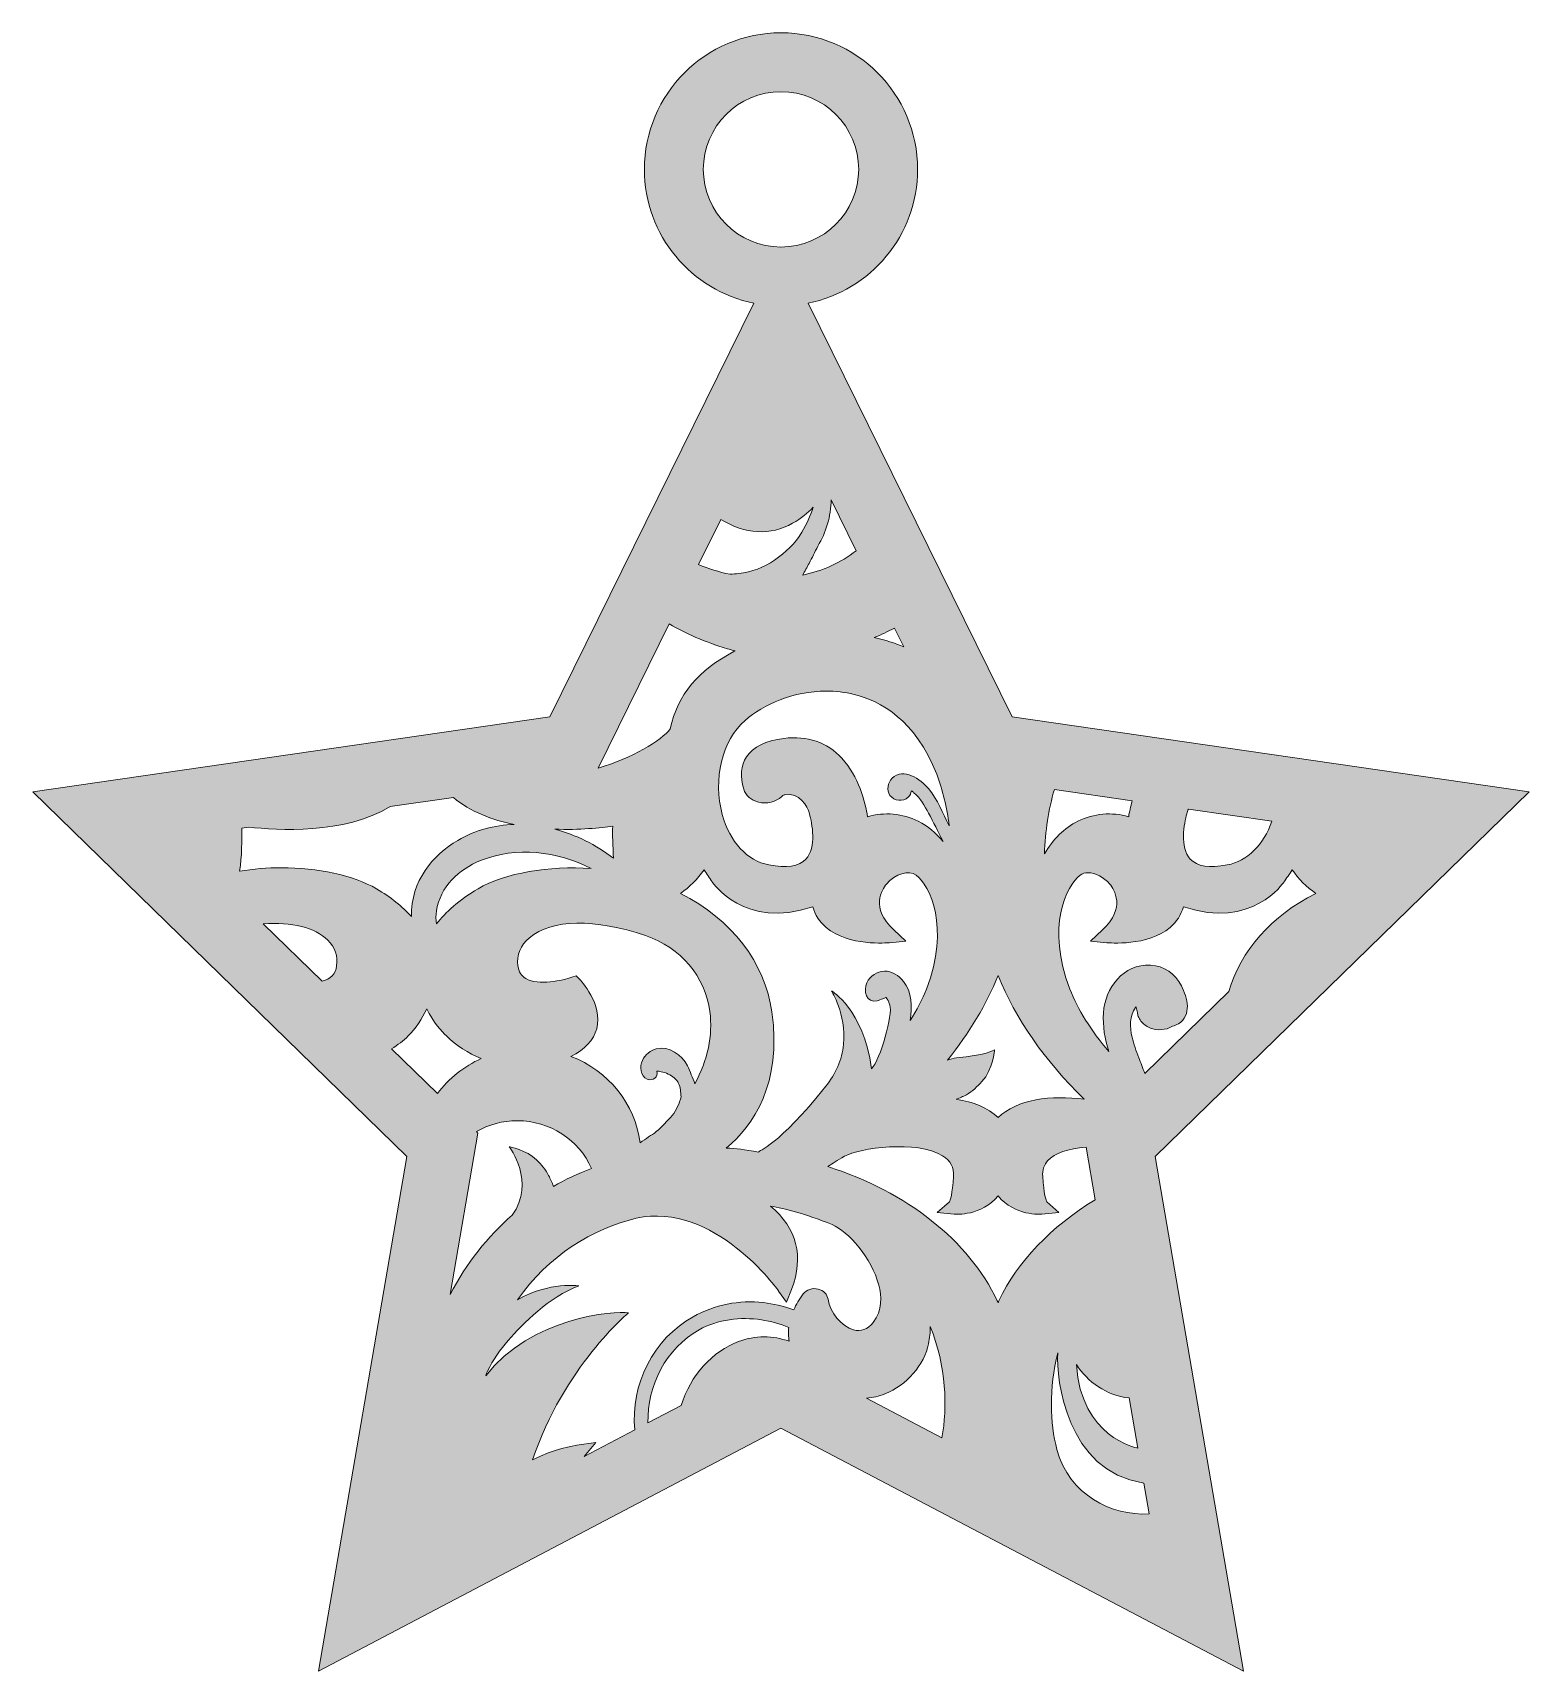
# Model space of a CAD drawing. Header units: millimetres. Extents: x -5 to 164, y -62 to -6.
# Drawn here: x 52.6 to 103.4, y -61.9 to -6.2 of the extents above; entities that cross this region are included whole.
import ezdxf

# ---------------------------------------------------------------- set-up
doc = ezdxf.new("R2010")
doc.units = ezdxf.units.MM
doc.header["$MEASUREMENT"] = 0
doc.layers.add('Layer 1', color=7, linetype='Continuous')

msp = doc.modelspace()

# ---------------------------------------------------------------- hatches: boundary and pattern name
at = {"layer": 'Layer 1'}
h = msp.add_hatch(color=4, dxfattribs=at)
h.dxf.hatch_style = 2
edge = h.paths.add_edge_path()
edge.add_spline(control_points=[(103.385, -32.012), (103.385, -32.012), (85.834, -29.462), (85.834, -29.462), (85.834, -29.462), (78.906, -15.424), (78.906, -15.424), (81.023, -14.996), (82.623, -13.121), (82.623, -10.879), (82.623, -8.322), (80.542, -6.241), (77.985, -6.241), (75.428, -6.241), (73.348, -8.322), (73.348, -10.879), (73.348, -13.121), (74.947, -14.996), (77.064, -15.424), (77.064, -15.424), (70.136, -29.462), (70.136, -29.462), (70.136, -29.462), (52.586, -32.012), (52.586, -32.012), (52.586, -32.012), (65.285, -44.391), (65.285, -44.391), (65.285, -44.391), (62.287, -61.871), (62.287, -61.871), (62.287, -61.871), (77.985, -53.618), (77.985, -53.618), (77.985, -53.618), (93.683, -61.871), (93.683, -61.871), (93.683, -61.871), (90.685, -44.391), (90.685, -44.391), (90.685, -44.391), (103.385, -32.012), (103.385, -32.012)], knot_values=[0, 0, 0, 0, 1, 1, 1, 2, 2, 2, 3, 3, 3, 4, 4, 4, 5, 5, 5, 6, 6, 6, 7, 7, 7, 8, 8, 8, 9, 9, 9, 10, 10, 10, 11, 11, 11, 12, 12, 12, 13, 13, 13, 14, 14, 14, 14], degree=3, periodic=1)
edge = h.paths.add_edge_path()
edge.add_spline(control_points=[(91.759, -32.756), (91.772, -32.706), (91.793, -32.653), (91.818, -32.599), (91.818, -32.599), (94.648, -33.01), (94.648, -33.01), (94.365, -33.819), (93.814, -34.367), (93.136, -34.495), (92.532, -34.611), (92.109, -34.544), (91.88, -34.297), (91.508, -33.898), (91.671, -33.087), (91.759, -32.756)], knot_values=[0, 0, 0, 0, 1, 1, 1, 2, 2, 2, 3, 3, 3, 4, 4, 4, 5, 5, 5, 5], degree=3, periodic=1)
edge = h.paths.add_edge_path()
edge.add_spline(control_points=[(91.645, -35.915), (93.979, -36.709), (95.048, -35.088), (95.051, -35.083), (95.151, -34.945), (95.247, -34.805), (95.339, -34.665), (95.556, -34.977), (95.83, -35.249), (96.138, -35.46), (94.633, -36.229), (93.594, -37.399), (93.184, -38.798), (93.184, -38.798), (90.332, -41.577), (90.332, -41.577), (90.274, -41.395), (90.195, -41.217), (90.129, -41.04), (90.043, -40.81), (89.961, -40.578), (89.901, -40.34), (89.819, -40.011), (89.81, -39.616), (90.023, -39.333), (90.029, -39.325), (90.036, -39.319), (90.042, -39.312), (90.043, -39.322), (90.041, -39.331), (90.043, -39.341), (90.052, -39.395), (90.065, -39.451), (90.085, -39.504), (90.089, -39.551), (90.095, -39.597), (90.112, -39.637), (90.161, -39.751), (90.231, -39.854), (90.334, -39.926), (90.445, -40.004), (90.567, -40.066), (90.704, -40.082), (90.842, -40.098), (90.96, -40.091), (91.094, -40.055), (91.161, -40.037), (91.222, -40.008), (91.279, -39.972), (91.347, -39.955), (91.414, -39.931), (91.474, -39.892), (91.94, -39.595), (91.787, -39.007), (91.578, -38.601), (91.368, -38.194), (90.986, -37.921), (90.523, -37.897), (89.611, -37.85), (88.983, -38.675), (88.931, -39.517), (88.903, -39.964), (88.971, -40.408), (89.113, -40.826), (88.508, -40.117), (88.057, -39.403), (87.791, -38.714), (86.973, -36.598), (87.673, -35.193), (88.14, -34.844), (88.216, -34.787), (88.311, -34.76), (88.415, -34.76), (88.655, -34.76), (88.941, -34.903), (89.147, -35.149), (89.293, -35.324), (89.706, -35.954), (88.898, -36.704), (88.898, -36.704), (88.49, -37.083), (88.49, -37.083), (88.49, -37.083), (89.044, -37.136), (89.044, -37.136), (89.101, -37.142), (90.441, -37.263), (91.196, -36.618), (91.42, -36.428), (91.57, -36.192), (91.645, -35.915)], knot_values=[0, 0, 0, 0, 1, 1, 1, 2, 2, 2, 3, 3, 3, 4, 4, 4, 5, 5, 5, 6, 6, 6, 7, 7, 7, 8, 8, 8, 9, 9, 9, 10, 10, 10, 11, 11, 11, 12, 12, 12, 13, 13, 13, 14, 14, 14, 15, 15, 15, 16, 16, 16, 17, 17, 17, 18, 18, 18, 19, 19, 19, 20, 20, 20, 21, 21, 21, 22, 22, 22, 23, 23, 23, 24, 24, 24, 25, 25, 25, 26, 26, 26, 27, 27, 27, 28, 28, 28, 29, 29, 29, 30, 30, 30, 30], degree=3, periodic=1)
edge = h.paths.add_edge_path()
edge.add_spline(control_points=[(90.096, -54.303), (90.035, -54.264), (88.174, -53.944), (88.013, -51.457), (88.384, -52.038), (89.038, -52.522), (89.802, -52.591), (89.802, -52.591), (90.096, -54.303), (90.096, -54.303)], knot_values=[0, 0, 0, 0, 1, 1, 1, 2, 2, 2, 3, 3, 3, 3], degree=3, periodic=1)
edge = h.paths.add_edge_path()
edge.add_spline(control_points=[(87.266, -31.937), (87.266, -31.937), (89.905, -32.32), (89.905, -32.32), (89.851, -32.516), (89.812, -32.704), (89.788, -32.86), (89.216, -32.692), (88.604, -32.743), (88.067, -33.012), (87.605, -33.243), (87.219, -33.623), (86.93, -34.121), (86.954, -33.348), (87.067, -32.609), (87.266, -31.937)], knot_values=[0, 0, 0, 0, 1, 1, 1, 2, 2, 2, 3, 3, 3, 4, 4, 4, 5, 5, 5, 5], degree=3, periodic=1)
edge = h.paths.add_edge_path()
edge.add_spline(control_points=[(88.278, -42.451), (87.16, -42.307), (85.987, -42.448), (85.355, -43.074), (85.01, -42.731), (84.502, -42.537), (83.93, -42.452), (84.05, -42.41), (84.166, -42.36), (84.279, -42.297), (84.479, -42.185), (84.652, -42.017), (84.808, -41.849), (85.184, -41.445), (85.235, -40.777), (85.235, -40.777), (85.235, -40.777), (84.896, -40.972), (83.944, -41.04), (83.835, -41.048), (83.735, -41.093), (83.633, -41.128), (84.378, -40.2), (84.957, -39.238), (85.355, -38.248), (85.946, -39.718), (86.926, -41.127), (88.278, -42.451)], knot_values=[0, 0, 0, 0, 1, 1, 1, 2, 2, 2, 3, 3, 3, 4, 4, 4, 5, 5, 5, 6, 6, 6, 7, 7, 7, 8, 8, 8, 9, 9, 9, 9], degree=3, periodic=1)
edge = h.paths.add_edge_path()
edge.add_spline(control_points=[(83.697, -33.166), (83.485, -32.743), (83.298, -32.272), (82.991, -31.906), (82.725, -31.588), (82.143, -31.169), (81.758, -31.555), (81.609, -31.705), (81.558, -31.954), (81.685, -32.134), (81.825, -32.331), (82.132, -32.363), (82.306, -32.194), (82.367, -32.136), (82.396, -32.058), (82.411, -31.978), (82.443, -32.001), (82.473, -32.025), (82.499, -32.047), (82.718, -32.231), (82.864, -32.49), (82.996, -32.74), (83.159, -33.05), (83.319, -33.362), (83.474, -33.675), (83.479, -33.685), (83.483, -33.695), (83.488, -33.705), (83.247, -33.41), (82.965, -33.173), (82.644, -33.012), (82.107, -32.744), (81.495, -32.692), (80.923, -32.86), (80.848, -32.352), (80.615, -31.482), (80.053, -30.876), (79.544, -30.328), (78.883, -30.101), (78.085, -30.2), (77.463, -30.277), (77.035, -30.489), (76.813, -30.83), (76.622, -31.123), (76.591, -31.492), (76.721, -31.925), (76.786, -32.137), (76.97, -32.301), (77.216, -32.364), (77.502, -32.437), (77.816, -32.361), (78.012, -32.169), (78.055, -32.126), (78.092, -32.116), (78.116, -32.112), (78.619, -32.03), (78.883, -32.497), (78.952, -32.756), (79.039, -33.087), (79.203, -33.898), (78.831, -34.297), (78.601, -34.544), (78.179, -34.61), (77.574, -34.495), (76.838, -34.356), (76.247, -33.717), (75.993, -32.788), (75.666, -31.59), (75.984, -30.274), (76.766, -29.586), (77.385, -29.042), (78.406, -28.593), (79.518, -28.593), (79.829, -28.593), (80.147, -28.628), (80.465, -28.706), (81.352, -28.924), (82.558, -29.57), (83.271, -31.416), (83.271, -31.416), (83.271, -31.417), (83.271, -31.417), (83.474, -31.943), (83.614, -32.538), (83.697, -33.166)], knot_values=[0, 0, 0, 0, 1, 1, 1, 2, 2, 2, 3, 3, 3, 4, 4, 4, 5, 5, 5, 6, 6, 6, 7, 7, 7, 8, 8, 8, 9, 9, 9, 10, 10, 10, 11, 11, 11, 12, 12, 12, 13, 13, 13, 14, 14, 14, 15, 15, 15, 16, 16, 16, 17, 17, 17, 18, 18, 18, 19, 19, 19, 20, 20, 20, 21, 21, 21, 22, 22, 22, 23, 23, 23, 24, 24, 24, 25, 25, 25, 26, 26, 26, 27, 27, 27, 28, 28, 28, 28], degree=3, periodic=1)
edge = h.paths.add_edge_path()
edge.add_spline(control_points=[(82.142, -38.448), (81.98, -38.253), (81.757, -38.095), (81.494, -38.099), (81.244, -38.104), (81.005, -38.268), (80.901, -38.494), (80.78, -38.757), (80.873, -39.203), (81.247, -39.108), (81.313, -39.092), (81.376, -39.064), (81.44, -39.04), (81.472, -39.028), (81.516, -39.018), (81.544, -39.001), (81.547, -39), (81.55, -38.999), (81.553, -38.998), (81.562, -39.015), (81.583, -39.04), (81.593, -39.057), (81.628, -39.118), (81.656, -39.185), (81.681, -39.252), (81.792, -39.545), (81.356, -41.115), (81.063, -41.415), (80.776, -39.378), (79.705, -38.779), (79.705, -38.779), (79.705, -38.779), (80.19, -39.534), (80.109, -40.588), (80.068, -41.111), (79.826, -41.606), (79.504, -42.011), (77.878, -44.061), (77.209, -44.201), (77.225, -44.241), (77.223, -44.243), (77.22, -44.244), (77.218, -44.245), (76.744, -44.161), (76.456, -44.123), (76.129, -44.109), (77.049, -43.343), (78.02, -41.935), (77.677, -39.487), (77.441, -37.801), (76.319, -36.355), (74.573, -35.46), (74.881, -35.25), (75.155, -34.977), (75.372, -34.665), (75.463, -34.803), (75.556, -34.939), (75.651, -35.071), (75.662, -35.088), (76.732, -36.709), (79.066, -35.915), (79.141, -36.192), (79.291, -36.428), (79.514, -36.618), (80.27, -37.263), (81.61, -37.142), (81.667, -37.136), (81.667, -37.136), (82.221, -37.083), (82.221, -37.083), (82.221, -37.083), (81.813, -36.704), (81.813, -36.704), (81.005, -35.954), (81.418, -35.324), (81.564, -35.149), (81.859, -34.796), (82.319, -34.657), (82.571, -34.844), (83.038, -35.193), (83.738, -36.598), (82.92, -38.714), (82.784, -39.066), (82.598, -39.424), (82.372, -39.783), (82.372, -39.78), (82.371, -39.777), (82.371, -39.774), (82.434, -39.321), (82.43, -38.796), (82.142, -38.448)], knot_values=[0, 0, 0, 0, 1, 1, 1, 2, 2, 2, 3, 3, 3, 4, 4, 4, 5, 5, 5, 6, 6, 6, 7, 7, 7, 8, 8, 8, 9, 9, 9, 10, 10, 10, 11, 11, 11, 12, 12, 12, 13, 13, 13, 14, 14, 14, 15, 15, 15, 16, 16, 16, 17, 17, 17, 18, 18, 18, 19, 19, 19, 20, 20, 20, 21, 21, 21, 22, 22, 22, 23, 23, 23, 24, 24, 24, 25, 25, 25, 26, 26, 26, 27, 27, 27, 28, 28, 28, 29, 29, 29, 30, 30, 30, 30], degree=3, periodic=1)
edge = h.paths.add_edge_path()
edge.add_spline(control_points=[(73.447, -41.771), (73.612, -41.843), (73.84, -41.691), (73.772, -41.503), (73.818, -41.494), (73.867, -41.506), (73.912, -41.515), (73.998, -41.532), (74.08, -41.559), (74.16, -41.597), (74.303, -41.664), (74.441, -41.765), (74.51, -41.913), (74.572, -42.047), (74.585, -42.209), (74.591, -42.366), (74.541, -42.6), (74.433, -42.811), (74.296, -43.002), (74.13, -43.19), (73.949, -43.373), (73.753, -43.551), (73.669, -43.614), (73.581, -43.674), (73.492, -43.73), (73.393, -43.793), (73.298, -43.862), (73.204, -43.931), (73.031, -42.605), (72.129, -41.487), (70.855, -40.996), (71.333, -40.761), (71.627, -40.447), (71.729, -40.056), (71.948, -39.223), (71.177, -38.407), (71.144, -38.373), (71.144, -38.373), (71.033, -38.257), (71.033, -38.257), (71.033, -38.257), (70.881, -38.31), (70.881, -38.31), (70.593, -38.41), (69.751, -38.612), (69.321, -38.353), (69.173, -38.264), (69.086, -38.123), (69.055, -37.923), (69, -37.563), (69.138, -37.224), (69.446, -36.967), (70.199, -36.335), (71.672, -36.309), (73.386, -36.896), (74.588, -37.307), (75.405, -38.272), (75.569, -39.477), (75.68, -40.288), (75.496, -41.126), (75.058, -41.927), (75.033, -41.817), (74.988, -41.715), (74.933, -41.619), (74.904, -41.514), (74.865, -41.412), (74.813, -41.315), (74.615, -40.945), (74.19, -40.631), (73.753, -40.737), (73.55, -40.786), (73.376, -40.944), (73.284, -41.13), (73.178, -41.346), (73.202, -41.665), (73.447, -41.771)], knot_values=[0, 0, 0, 0, 1, 1, 1, 2, 2, 2, 3, 3, 3, 4, 4, 4, 5, 5, 5, 6, 6, 6, 7, 7, 7, 8, 8, 8, 9, 9, 9, 10, 10, 10, 11, 11, 11, 12, 12, 12, 13, 13, 13, 14, 14, 14, 15, 15, 15, 16, 16, 16, 17, 17, 17, 18, 18, 18, 19, 19, 19, 20, 20, 20, 21, 21, 21, 22, 22, 22, 23, 23, 23, 24, 24, 24, 25, 25, 25, 25], degree=3, periodic=1)
edge = h.paths.add_edge_path()
edge.add_spline(control_points=[(81.836, -26.454), (81.836, -26.454), (82.153, -27.095), (82.153, -27.095), (81.854, -26.965), (81.517, -26.859), (81.153, -26.778), (81.384, -26.681), (81.613, -26.573), (81.836, -26.454)], knot_values=[0, 0, 0, 0, 1, 1, 1, 2, 2, 2, 3, 3, 3, 3], degree=3, periodic=1)
edge = h.paths.add_edge_path()
edge.add_spline(control_points=[(79.687, -22.099), (79.687, -22.099), (80.541, -23.829), (80.541, -23.829), (80.01, -24.238), (79.398, -24.512), (78.721, -24.654), (78.796, -24.523), (78.867, -24.39), (78.937, -24.258), (79.039, -24.067), (79.141, -23.873), (79.232, -23.675), (79.522, -23.203), (79.679, -22.653), (79.687, -22.099)], knot_values=[0, 0, 0, 0, 1, 1, 1, 2, 2, 2, 3, 3, 3, 4, 4, 4, 5, 5, 5, 5], degree=3, periodic=1)
edge = h.paths.add_edge_path()
edge.add_spline(control_points=[(75.348, -10.879), (75.348, -9.425), (76.531, -8.242), (77.985, -8.242), (79.439, -8.242), (80.622, -9.425), (80.622, -10.879), (80.622, -12.333), (79.439, -13.516), (77.985, -13.516), (76.531, -13.516), (75.348, -12.333), (75.348, -10.879)], knot_values=[0, 0, 0, 0, 1, 1, 1, 2, 2, 2, 3, 3, 3, 4, 4, 4, 4], degree=3, periodic=1)
edge = h.paths.add_edge_path()
edge.add_spline(control_points=[(75.94, -22.762), (76.758, -23.27), (77.633, -23.322), (78.379, -22.895), (78.672, -22.728), (78.897, -22.543), (79.077, -22.354), (78.977, -22.648), (78.853, -22.934), (78.698, -23.198), (78.469, -23.587), (78.133, -23.889), (77.767, -24.146), (77.403, -24.403), (76.993, -24.551), (76.552, -24.602), (76.453, -24.614), (76.354, -24.62), (76.255, -24.626), (75.884, -24.549), (75.525, -24.444), (75.182, -24.299), (75.182, -24.299), (75.94, -22.762), (75.94, -22.762)], knot_values=[0, 0, 0, 0, 1, 1, 1, 2, 2, 2, 3, 3, 3, 4, 4, 4, 5, 5, 5, 6, 6, 6, 7, 7, 7, 8, 8, 8, 8], degree=3, periodic=1)
edge = h.paths.add_edge_path()
edge.add_spline(control_points=[(74.189, -26.311), (74.762, -26.65), (75.383, -26.915), (76.164, -27.155), (76.252, -27.181), (76.341, -27.206), (76.433, -27.229), (76.418, -27.236), (76.404, -27.243), (76.389, -27.251), (75.186, -27.866), (74.477, -28.725), (74.224, -29.874), (73.936, -30.267), (72.915, -30.88), (71.774, -31.205), (71.774, -31.205), (74.189, -26.311), (74.189, -26.311)], knot_values=[0, 0, 0, 0, 1, 1, 1, 2, 2, 2, 3, 3, 3, 4, 4, 4, 5, 5, 5, 6, 6, 6, 6], degree=3, periodic=1)
edge = h.paths.add_edge_path()
edge.add_spline(control_points=[(72.272, -33.181), (72.267, -33.45), (72.269, -33.858), (72.301, -34.27), (71.709, -33.811), (71.021, -33.47), (70.303, -33.282), (71.141, -33.313), (71.877, -33.237), (72.272, -33.181)], knot_values=[0, 0, 0, 0, 1, 1, 1, 2, 2, 2, 3, 3, 3, 3], degree=3, periodic=1)
edge = h.paths.add_edge_path()
edge.add_spline(control_points=[(71.542, -34.618), (70.122, -34.517), (68.614, -34.768), (67.701, -35.306), (67.042, -35.695), (66.595, -36.106), (66.289, -36.5), (66.268, -36.353), (66.264, -36.202), (66.288, -36.053), (66.414, -35.241), (67.052, -34.642), (67.789, -34.346), (68.999, -33.86), (70.391, -34.028), (71.542, -34.618)], knot_values=[0, 0, 0, 0, 1, 1, 1, 2, 2, 2, 3, 3, 3, 4, 4, 4, 5, 5, 5, 5], degree=3, periodic=1)
edge = h.paths.add_edge_path()
edge.add_spline(control_points=[(62.901, -37.923), (62.857, -38.209), (62.702, -38.372), (62.405, -38.441), (62.405, -38.441), (60.41, -36.497), (60.41, -36.497), (61.378, -36.424), (62.16, -36.615), (62.597, -37.049), (62.846, -37.296), (62.951, -37.598), (62.901, -37.923)], knot_values=[0, 0, 0, 0, 1, 1, 1, 2, 2, 2, 3, 3, 3, 4, 4, 4, 4], degree=3, periodic=1)
edge = h.paths.add_edge_path()
edge.add_spline(control_points=[(61.025, -34.592), (60.545, -34.592), (60.063, -34.631), (59.607, -34.711), (59.682, -34.206), (59.69, -33.623), (59.685, -33.246), (59.685, -33.246), (59.922, -33.211), (59.922, -33.211), (60.877, -33.322), (63.17, -33.461), (64.718, -32.514), (64.718, -32.514), (66.863, -32.202), (66.863, -32.202), (67.443, -32.69), (68.178, -32.969), (68.925, -33.122), (68.262, -33.144), (67.608, -33.312), (67.013, -33.661), (66.163, -34.16), (65.425, -35.033), (65.44, -36.25), (65.134, -35.908), (64.74, -35.592), (64.255, -35.306), (63.472, -34.845), (62.252, -34.592), (61.025, -34.592)], knot_values=[0, 0, 0, 0, 1, 1, 1, 2, 2, 2, 3, 3, 3, 4, 4, 4, 5, 5, 5, 6, 6, 6, 7, 7, 7, 8, 8, 8, 9, 9, 9, 10, 10, 10, 10], degree=3, periodic=1)
edge = h.paths.add_edge_path()
edge.add_spline(control_points=[(66.32, -42.258), (66.32, -42.258), (64.764, -40.741), (64.764, -40.741), (64.978, -40.608), (65.168, -40.462), (65.329, -40.303), (65.587, -40.051), (65.802, -39.729), (65.957, -39.378), (66.18, -39.83), (66.474, -40.153), (66.627, -40.303), (66.957, -40.627), (67.364, -40.888), (67.812, -41.069), (67.222, -41.334), (66.706, -41.742), (66.32, -42.258)], knot_values=[0, 0, 0, 0, 1, 1, 1, 2, 2, 2, 3, 3, 3, 4, 4, 4, 5, 5, 5, 6, 6, 6, 6], degree=3, periodic=1)
edge = h.paths.add_edge_path()
edge.add_spline(control_points=[(67.644, -43.549), (68.067, -43.308), (68.543, -43.182), (69.038, -43.182), (70.14, -43.182), (71.121, -43.822), (71.553, -44.799), (71.097, -44.97), (70.669, -45.177), (70.26, -45.408), (70.214, -45.283), (70.161, -45.16), (70.098, -45.042), (69.993, -44.844), (69.849, -44.668), (69.69, -44.511), (69.348, -44.173), (68.762, -44.065), (68.762, -44.065), (68.762, -44.065), (69.671, -45.267), (68.862, -46.389), (68.019, -47.12), (67.312, -48.016), (66.755, -49.082), (66.755, -49.082), (67.695, -43.598), (67.695, -43.598), (67.695, -43.598), (67.644, -43.549), (67.644, -43.549)], knot_values=[0, 0, 0, 0, 1, 1, 1, 2, 2, 2, 3, 3, 3, 4, 4, 4, 5, 5, 5, 6, 6, 6, 7, 7, 7, 8, 8, 8, 9, 9, 9, 10, 10, 10, 10], degree=3, periodic=1)
edge = h.paths.add_edge_path()
edge.add_spline(control_points=[(76.548, -50.675), (75.654, -51.005), (74.914, -51.832), (74.595, -52.847), (74.595, -52.847), (73.469, -53.439), (73.469, -53.439), (73.439, -52.177), (74.085, -50.907), (75.203, -50.277), (75.831, -49.923), (76.617, -49.837), (77.322, -49.939), (77.643, -49.986), (77.954, -50.074), (78.25, -50.204), (78.233, -50.361), (78.236, -50.517), (78.263, -50.67), (77.704, -50.467), (77.112, -50.467), (76.548, -50.675)], knot_values=[0, 0, 0, 0, 1, 1, 1, 2, 2, 2, 3, 3, 3, 4, 4, 4, 5, 5, 5, 6, 6, 6, 7, 7, 7, 7], degree=3, periodic=1)
edge = h.paths.add_edge_path()
edge.add_spline(control_points=[(80.442, -50.28), (80.046, -50.17), (79.643, -49.686), (79.581, -49.243), (79.557, -49.077), (79.431, -48.944), (79.252, -48.898), (79.056, -48.849), (78.85, -48.914), (78.739, -49.063), (78.604, -49.243), (78.498, -49.423), (78.418, -49.602), (78.068, -49.474), (77.703, -49.393), (77.393, -49.357), (76.558, -49.259), (75.741, -49.429), (75.006, -49.834), (73.656, -50.579), (72.862, -52.152), (73.023, -53.673), (73.023, -53.673), (71.303, -54.578), (71.303, -54.578), (71.303, -54.578), (71.701, -54.102), (71.701, -54.102), (71.701, -54.102), (71.051, -54.199), (71.051, -54.199), (71.008, -54.205), (70.253, -54.322), (69.553, -54.697), (70.593, -51.566), (72.803, -49.706), (72.803, -49.706), (72.361, -49.613), (69.473, -49.856), (67.967, -51.844), (67.971, -51.825), (67.976, -51.808), (67.98, -51.789), (67.995, -51.752), (68.009, -51.715), (68.026, -51.678), (68.206, -51.294), (68.451, -50.961), (68.728, -50.641), (69.221, -50.073), (70.11, -49.166), (71.12, -48.789), (71.12, -48.789), (70.149, -48.627), (69.04, -49.263), (70.068, -47.772), (71.608, -46.825), (73.071, -46.494), (75.701, -45.896), (77.884, -48.932), (77.906, -48.962), (77.906, -48.962), (78.176, -49.343), (78.176, -49.343), (78.176, -49.343), (78.343, -48.908), (78.343, -48.908), (78.773, -47.793), (78.519, -46.815), (77.632, -46.082), (78.114, -46.158), (78.792, -46.329), (79.718, -46.707), (80.278, -46.936), (81.067, -47.836), (81.304, -48.763), (81.396, -49.122), (81.438, -49.633), (81.117, -50.027), (80.922, -50.266), (80.695, -50.351), (80.442, -50.28)], knot_values=[0, 0, 0, 0, 1, 1, 1, 2, 2, 2, 3, 3, 3, 4, 4, 4, 5, 5, 5, 6, 6, 6, 7, 7, 7, 8, 8, 8, 9, 9, 9, 10, 10, 10, 11, 11, 11, 12, 12, 12, 13, 13, 13, 14, 14, 14, 15, 15, 15, 16, 16, 16, 17, 17, 17, 18, 18, 18, 19, 19, 19, 20, 20, 20, 21, 21, 21, 22, 22, 22, 23, 23, 23, 24, 24, 24, 25, 25, 25, 26, 26, 26, 27, 27, 27, 27], degree=3, periodic=1)
edge = h.paths.add_edge_path()
edge.add_spline(control_points=[(83.447, -53.944), (83.447, -53.944), (80.89, -52.6), (80.89, -52.6), (81.099, -52.584), (81.306, -52.536), (81.508, -52.457), (82.245, -52.169), (82.856, -51.468), (82.994, -50.752), (83.032, -50.558), (83.051, -50.362), (83.054, -50.165), (83.6, -51.526), (83.64, -52.92), (83.447, -53.944)], knot_values=[0, 0, 0, 0, 1, 1, 1, 2, 2, 2, 3, 3, 3, 4, 4, 4, 5, 5, 5, 5], degree=3, periodic=1)
edge = h.paths.add_edge_path()
edge.add_spline(control_points=[(85.385, -49.297), (85.375, -49.317), (85.365, -49.337), (85.355, -49.358), (85.346, -49.337), (85.336, -49.317), (85.326, -49.297), (85.326, -49.297), (85.327, -49.297), (85.327, -49.297), (84.354, -47.247), (82.275, -45.605), (79.575, -44.737), (79.733, -44.633), (79.893, -44.528), (80.142, -44.387), (80.638, -44.107), (82.596, -43.828), (83.47, -44.374), (83.743, -44.544), (83.861, -44.765), (83.843, -45.069), (83.806, -45.681), (83.726, -45.887), (83.703, -45.935), (83.703, -45.935), (83.292, -46.298), (83.292, -46.298), (83.292, -46.298), (83.869, -46.351), (83.869, -46.351), (83.912, -46.355), (84.789, -46.425), (85.355, -45.729), (85.922, -46.425), (86.799, -46.355), (86.841, -46.351), (86.841, -46.351), (87.418, -46.298), (87.418, -46.298), (87.418, -46.298), (87.008, -45.936), (87.008, -45.936), (86.985, -45.888), (86.905, -45.681), (86.868, -45.069), (86.855, -44.853), (86.912, -44.679), (87.043, -44.536), (87.271, -44.285), (87.728, -44.125), (88.342, -44.078), (88.342, -44.078), (88.649, -45.868), (88.649, -45.868), (87.146, -46.777), (86.019, -47.96), (85.385, -49.297)], knot_values=[0, 0, 0, 0, 1, 1, 1, 2, 2, 2, 3, 3, 3, 4, 4, 4, 5, 5, 5, 6, 6, 6, 7, 7, 7, 8, 8, 8, 9, 9, 9, 10, 10, 10, 11, 11, 11, 12, 12, 12, 13, 13, 13, 14, 14, 14, 15, 15, 15, 16, 16, 16, 17, 17, 17, 18, 18, 18, 19, 19, 19, 19], degree=3, periodic=1)
edge = h.paths.add_edge_path()
edge.add_spline(control_points=[(87.354, -54.347), (87.108, -53.449), (87.081, -52.261), (87.378, -51.066), (87.331, -51.956), (87.66, -55.076), (90.298, -55.485), (90.298, -55.485), (90.478, -56.532), (90.478, -56.532), (89.198, -56.596), (87.776, -55.888), (87.354, -54.347)], knot_values=[0, 0, 0, 0, 1, 1, 1, 2, 2, 2, 3, 3, 3, 4, 4, 4, 4], degree=3, periodic=1)

# ---------------------------------------------------------------- linework, layer by layer
at = {"layer": 'Layer 1', "lineweight": 0}
for points, knots in [([(103.385, -32.012), (103.385, -32.012), (85.834, -29.462), (85.834, -29.462), (85.834, -29.462), (78.906, -15.424), (78.906, -15.424), (81.023, -14.996), (82.623, -13.121), (82.623, -10.879), (82.623, -8.322), (80.542, -6.241), (77.985, -6.241), (75.428, -6.241), (73.348, -8.322), (73.348, -10.879), (73.348, -13.121), (74.947, -14.996), (77.064, -15.424), (77.064, -15.424), (70.136, -29.462), (70.136, -29.462), (70.136, -29.462), (52.586, -32.012), (52.586, -32.012), (52.586, -32.012), (65.285, -44.391), (65.285, -44.391), (65.285, -44.391), (62.287, -61.871), (62.287, -61.871), (62.287, -61.871), (77.985, -53.618), (77.985, -53.618), (77.985, -53.618), (93.683, -61.871), (93.683, -61.871), (93.683, -61.871), (90.685, -44.391), (90.685, -44.391), (90.685, -44.391), (103.385, -32.012), (103.385, -32.012)], [0, 0, 0, 0, 1, 1, 1, 2, 2, 2, 3, 3, 3, 4, 4, 4, 5, 5, 5, 6, 6, 6, 7, 7, 7, 8, 8, 8, 9, 9, 9, 10, 10, 10, 11, 11, 11, 12, 12, 12, 13, 13, 13, 14, 14, 14, 14]), ([(75.348, -10.879), (75.348, -9.425), (76.531, -8.242), (77.985, -8.242), (79.439, -8.242), (80.622, -9.425), (80.622, -10.879), (80.622, -12.333), (79.439, -13.516), (77.985, -13.516), (76.531, -13.516), (75.348, -12.333), (75.348, -10.879)], [0, 0, 0, 0, 1, 1, 1, 2, 2, 2, 3, 3, 3, 4, 4, 4, 4]), ([(79.687, -22.099), (79.687, -22.099), (80.541, -23.829), (80.541, -23.829), (80.01, -24.238), (79.398, -24.512), (78.721, -24.654), (78.796, -24.523), (78.867, -24.39), (78.937, -24.258), (79.039, -24.067), (79.141, -23.873), (79.232, -23.675), (79.522, -23.203), (79.679, -22.653), (79.687, -22.099)], [0, 0, 0, 0, 1, 1, 1, 2, 2, 2, 3, 3, 3, 4, 4, 4, 5, 5, 5, 5]), ([(75.94, -22.762), (76.758, -23.27), (77.633, -23.322), (78.379, -22.895), (78.672, -22.728), (78.897, -22.543), (79.077, -22.354), (78.977, -22.648), (78.853, -22.934), (78.698, -23.198), (78.469, -23.587), (78.133, -23.889), (77.767, -24.146), (77.403, -24.403), (76.993, -24.551), (76.552, -24.602), (76.453, -24.614), (76.354, -24.62), (76.255, -24.626), (75.884, -24.549), (75.525, -24.444), (75.182, -24.299), (75.182, -24.299), (75.94, -22.762), (75.94, -22.762)], [0, 0, 0, 0, 1, 1, 1, 2, 2, 2, 3, 3, 3, 4, 4, 4, 5, 5, 5, 6, 6, 6, 7, 7, 7, 8, 8, 8, 8]), ([(74.189, -26.311), (74.762, -26.65), (75.383, -26.915), (76.164, -27.155), (76.252, -27.181), (76.341, -27.206), (76.433, -27.229), (76.418, -27.236), (76.404, -27.243), (76.389, -27.251), (75.186, -27.866), (74.477, -28.725), (74.224, -29.874), (73.936, -30.267), (72.915, -30.88), (71.774, -31.205), (71.774, -31.205), (74.189, -26.311), (74.189, -26.311)], [0, 0, 0, 0, 1, 1, 1, 2, 2, 2, 3, 3, 3, 4, 4, 4, 5, 5, 5, 6, 6, 6, 6]), ([(81.836, -26.454), (81.836, -26.454), (82.153, -27.095), (82.153, -27.095), (81.854, -26.965), (81.517, -26.859), (81.153, -26.778), (81.384, -26.681), (81.613, -26.573), (81.836, -26.454)], [0, 0, 0, 0, 1, 1, 1, 2, 2, 2, 3, 3, 3, 3]), ([(83.697, -33.166), (83.485, -32.743), (83.298, -32.272), (82.991, -31.906), (82.725, -31.588), (82.143, -31.169), (81.758, -31.555), (81.609, -31.705), (81.558, -31.954), (81.685, -32.134), (81.825, -32.331), (82.132, -32.363), (82.306, -32.194), (82.367, -32.136), (82.396, -32.058), (82.411, -31.978), (82.443, -32.001), (82.473, -32.025), (82.499, -32.047), (82.718, -32.231), (82.864, -32.49), (82.996, -32.74), (83.159, -33.05), (83.319, -33.362), (83.474, -33.675), (83.479, -33.685), (83.483, -33.695), (83.488, -33.705), (83.247, -33.41), (82.965, -33.173), (82.644, -33.012), (82.107, -32.744), (81.495, -32.692), (80.923, -32.86), (80.848, -32.352), (80.615, -31.482), (80.053, -30.876), (79.544, -30.328), (78.883, -30.101), (78.085, -30.2), (77.463, -30.277), (77.035, -30.489), (76.813, -30.83), (76.622, -31.123), (76.591, -31.492), (76.721, -31.925), (76.786, -32.137), (76.97, -32.301), (77.216, -32.364), (77.502, -32.437), (77.816, -32.361), (78.012, -32.169), (78.055, -32.126), (78.092, -32.116), (78.116, -32.112), (78.619, -32.03), (78.883, -32.497), (78.952, -32.756), (79.039, -33.087), (79.203, -33.898), (78.831, -34.297), (78.601, -34.544), (78.179, -34.61), (77.574, -34.495), (76.838, -34.356), (76.247, -33.717), (75.993, -32.788), (75.666, -31.59), (75.984, -30.274), (76.766, -29.586), (77.385, -29.042), (78.406, -28.593), (79.518, -28.593), (79.829, -28.593), (80.147, -28.628), (80.465, -28.706), (81.352, -28.924), (82.558, -29.57), (83.271, -31.416), (83.271, -31.416), (83.271, -31.417), (83.271, -31.417), (83.474, -31.943), (83.614, -32.538), (83.697, -33.166)], [0, 0, 0, 0, 1, 1, 1, 2, 2, 2, 3, 3, 3, 4, 4, 4, 5, 5, 5, 6, 6, 6, 7, 7, 7, 8, 8, 8, 9, 9, 9, 10, 10, 10, 11, 11, 11, 12, 12, 12, 13, 13, 13, 14, 14, 14, 15, 15, 15, 16, 16, 16, 17, 17, 17, 18, 18, 18, 19, 19, 19, 20, 20, 20, 21, 21, 21, 22, 22, 22, 23, 23, 23, 24, 24, 24, 25, 25, 25, 26, 26, 26, 27, 27, 27, 28, 28, 28, 28]), ([(61.025, -34.592), (60.545, -34.592), (60.063, -34.631), (59.607, -34.711), (59.682, -34.206), (59.69, -33.623), (59.685, -33.246), (59.685, -33.246), (59.922, -33.211), (59.922, -33.211), (60.877, -33.322), (63.17, -33.461), (64.718, -32.514), (64.718, -32.514), (66.863, -32.202), (66.863, -32.202), (67.443, -32.69), (68.178, -32.969), (68.925, -33.122), (68.262, -33.144), (67.608, -33.312), (67.013, -33.661), (66.163, -34.16), (65.425, -35.033), (65.44, -36.25), (65.134, -35.908), (64.74, -35.592), (64.255, -35.306), (63.472, -34.845), (62.252, -34.592), (61.025, -34.592)], [0, 0, 0, 0, 1, 1, 1, 2, 2, 2, 3, 3, 3, 4, 4, 4, 5, 5, 5, 6, 6, 6, 7, 7, 7, 8, 8, 8, 9, 9, 9, 10, 10, 10, 10]), ([(87.266, -31.937), (87.266, -31.937), (89.905, -32.32), (89.905, -32.32), (89.851, -32.516), (89.812, -32.704), (89.788, -32.86), (89.216, -32.692), (88.604, -32.743), (88.067, -33.012), (87.605, -33.243), (87.219, -33.623), (86.93, -34.121), (86.954, -33.348), (87.067, -32.609), (87.266, -31.937)], [0, 0, 0, 0, 1, 1, 1, 2, 2, 2, 3, 3, 3, 4, 4, 4, 5, 5, 5, 5]), ([(91.759, -32.756), (91.772, -32.706), (91.793, -32.653), (91.818, -32.599), (91.818, -32.599), (94.648, -33.01), (94.648, -33.01), (94.365, -33.819), (93.814, -34.367), (93.136, -34.495), (92.532, -34.611), (92.109, -34.544), (91.88, -34.297), (91.508, -33.898), (91.671, -33.087), (91.759, -32.756)], [0, 0, 0, 0, 1, 1, 1, 2, 2, 2, 3, 3, 3, 4, 4, 4, 5, 5, 5, 5]), ([(72.272, -33.181), (72.267, -33.45), (72.269, -33.858), (72.301, -34.27), (71.709, -33.811), (71.021, -33.47), (70.303, -33.282), (71.141, -33.313), (71.877, -33.237), (72.272, -33.181)], [0, 0, 0, 0, 1, 1, 1, 2, 2, 2, 3, 3, 3, 3]), ([(71.542, -34.618), (70.122, -34.517), (68.614, -34.768), (67.701, -35.306), (67.042, -35.695), (66.595, -36.106), (66.289, -36.5), (66.268, -36.353), (66.264, -36.202), (66.288, -36.053), (66.414, -35.241), (67.052, -34.642), (67.789, -34.346), (68.999, -33.86), (70.391, -34.028), (71.542, -34.618)], [0, 0, 0, 0, 1, 1, 1, 2, 2, 2, 3, 3, 3, 4, 4, 4, 5, 5, 5, 5]), ([(82.142, -38.448), (81.98, -38.253), (81.757, -38.095), (81.494, -38.099), (81.244, -38.104), (81.005, -38.268), (80.901, -38.494), (80.78, -38.757), (80.873, -39.203), (81.247, -39.108), (81.313, -39.092), (81.376, -39.064), (81.44, -39.04), (81.472, -39.028), (81.516, -39.018), (81.544, -39.001), (81.547, -39), (81.55, -38.999), (81.553, -38.998), (81.562, -39.015), (81.583, -39.04), (81.593, -39.057), (81.628, -39.118), (81.656, -39.185), (81.681, -39.252), (81.792, -39.545), (81.356, -41.115), (81.063, -41.415), (80.776, -39.378), (79.705, -38.779), (79.705, -38.779), (79.705, -38.779), (80.19, -39.534), (80.109, -40.588), (80.068, -41.111), (79.826, -41.606), (79.504, -42.011), (77.878, -44.061), (77.209, -44.201), (77.225, -44.241), (77.223, -44.243), (77.22, -44.244), (77.218, -44.245), (76.744, -44.161), (76.456, -44.123), (76.129, -44.109), (77.049, -43.343), (78.02, -41.935), (77.677, -39.487), (77.441, -37.801), (76.319, -36.355), (74.573, -35.46), (74.881, -35.25), (75.155, -34.977), (75.372, -34.665), (75.463, -34.803), (75.556, -34.939), (75.651, -35.071), (75.662, -35.088), (76.732, -36.709), (79.066, -35.915), (79.141, -36.192), (79.291, -36.428), (79.514, -36.618), (80.27, -37.263), (81.61, -37.142), (81.667, -37.136), (81.667, -37.136), (82.221, -37.083), (82.221, -37.083), (82.221, -37.083), (81.813, -36.704), (81.813, -36.704), (81.005, -35.954), (81.418, -35.324), (81.564, -35.149), (81.859, -34.796), (82.319, -34.657), (82.571, -34.844), (83.038, -35.193), (83.738, -36.598), (82.92, -38.714), (82.784, -39.066), (82.598, -39.424), (82.372, -39.783), (82.372, -39.78), (82.371, -39.777), (82.371, -39.774), (82.434, -39.321), (82.43, -38.796), (82.142, -38.448)], [0, 0, 0, 0, 1, 1, 1, 2, 2, 2, 3, 3, 3, 4, 4, 4, 5, 5, 5, 6, 6, 6, 7, 7, 7, 8, 8, 8, 9, 9, 9, 10, 10, 10, 11, 11, 11, 12, 12, 12, 13, 13, 13, 14, 14, 14, 15, 15, 15, 16, 16, 16, 17, 17, 17, 18, 18, 18, 19, 19, 19, 20, 20, 20, 21, 21, 21, 22, 22, 22, 23, 23, 23, 24, 24, 24, 25, 25, 25, 26, 26, 26, 27, 27, 27, 28, 28, 28, 29, 29, 29, 30, 30, 30, 30]), ([(91.645, -35.915), (93.979, -36.709), (95.048, -35.088), (95.051, -35.083), (95.151, -34.945), (95.247, -34.805), (95.339, -34.665), (95.556, -34.977), (95.83, -35.249), (96.138, -35.46), (94.633, -36.229), (93.594, -37.399), (93.184, -38.798), (93.184, -38.798), (90.332, -41.577), (90.332, -41.577), (90.274, -41.395), (90.195, -41.217), (90.129, -41.04), (90.043, -40.81), (89.961, -40.578), (89.901, -40.34), (89.819, -40.011), (89.81, -39.616), (90.023, -39.333), (90.029, -39.325), (90.036, -39.319), (90.042, -39.312), (90.043, -39.322), (90.041, -39.331), (90.043, -39.341), (90.052, -39.395), (90.065, -39.451), (90.085, -39.504), (90.089, -39.551), (90.095, -39.597), (90.112, -39.637), (90.161, -39.751), (90.231, -39.854), (90.334, -39.926), (90.445, -40.004), (90.567, -40.066), (90.704, -40.082), (90.842, -40.098), (90.96, -40.091), (91.094, -40.055), (91.161, -40.037), (91.222, -40.008), (91.279, -39.972), (91.347, -39.955), (91.414, -39.931), (91.474, -39.892), (91.94, -39.595), (91.787, -39.007), (91.578, -38.601), (91.368, -38.194), (90.986, -37.921), (90.523, -37.897), (89.611, -37.85), (88.983, -38.675), (88.931, -39.517), (88.903, -39.964), (88.971, -40.408), (89.113, -40.826), (88.508, -40.117), (88.057, -39.403), (87.791, -38.714), (86.973, -36.598), (87.673, -35.193), (88.14, -34.844), (88.216, -34.787), (88.311, -34.76), (88.415, -34.76), (88.655, -34.76), (88.941, -34.903), (89.147, -35.149), (89.293, -35.324), (89.706, -35.954), (88.898, -36.704), (88.898, -36.704), (88.49, -37.083), (88.49, -37.083), (88.49, -37.083), (89.044, -37.136), (89.044, -37.136), (89.101, -37.142), (90.441, -37.263), (91.196, -36.618), (91.42, -36.428), (91.57, -36.192), (91.645, -35.915)], [0, 0, 0, 0, 1, 1, 1, 2, 2, 2, 3, 3, 3, 4, 4, 4, 5, 5, 5, 6, 6, 6, 7, 7, 7, 8, 8, 8, 9, 9, 9, 10, 10, 10, 11, 11, 11, 12, 12, 12, 13, 13, 13, 14, 14, 14, 15, 15, 15, 16, 16, 16, 17, 17, 17, 18, 18, 18, 19, 19, 19, 20, 20, 20, 21, 21, 21, 22, 22, 22, 23, 23, 23, 24, 24, 24, 25, 25, 25, 26, 26, 26, 27, 27, 27, 28, 28, 28, 29, 29, 29, 30, 30, 30, 30]), ([(62.901, -37.923), (62.857, -38.209), (62.702, -38.372), (62.405, -38.441), (62.405, -38.441), (60.41, -36.497), (60.41, -36.497), (61.378, -36.424), (62.16, -36.615), (62.597, -37.049), (62.846, -37.296), (62.951, -37.598), (62.901, -37.923)], [0, 0, 0, 0, 1, 1, 1, 2, 2, 2, 3, 3, 3, 4, 4, 4, 4]), ([(73.447, -41.771), (73.612, -41.843), (73.84, -41.691), (73.772, -41.503), (73.818, -41.494), (73.867, -41.506), (73.912, -41.515), (73.998, -41.532), (74.08, -41.559), (74.16, -41.597), (74.303, -41.664), (74.441, -41.765), (74.51, -41.913), (74.572, -42.047), (74.585, -42.209), (74.591, -42.366), (74.541, -42.6), (74.433, -42.811), (74.296, -43.002), (74.13, -43.19), (73.949, -43.373), (73.753, -43.551), (73.669, -43.614), (73.581, -43.674), (73.492, -43.73), (73.393, -43.793), (73.298, -43.862), (73.204, -43.931), (73.031, -42.605), (72.129, -41.487), (70.855, -40.996), (71.333, -40.761), (71.627, -40.447), (71.729, -40.056), (71.948, -39.223), (71.177, -38.407), (71.144, -38.373), (71.144, -38.373), (71.033, -38.257), (71.033, -38.257), (71.033, -38.257), (70.881, -38.31), (70.881, -38.31), (70.593, -38.41), (69.751, -38.612), (69.321, -38.353), (69.173, -38.264), (69.086, -38.123), (69.055, -37.923), (69, -37.563), (69.138, -37.224), (69.446, -36.967), (70.199, -36.335), (71.672, -36.309), (73.386, -36.896), (74.588, -37.307), (75.405, -38.272), (75.569, -39.477), (75.68, -40.288), (75.496, -41.126), (75.058, -41.927), (75.033, -41.817), (74.988, -41.715), (74.933, -41.619), (74.904, -41.514), (74.865, -41.412), (74.813, -41.315), (74.615, -40.945), (74.19, -40.631), (73.753, -40.737), (73.55, -40.786), (73.376, -40.944), (73.284, -41.13), (73.178, -41.346), (73.202, -41.665), (73.447, -41.771)], [0, 0, 0, 0, 1, 1, 1, 2, 2, 2, 3, 3, 3, 4, 4, 4, 5, 5, 5, 6, 6, 6, 7, 7, 7, 8, 8, 8, 9, 9, 9, 10, 10, 10, 11, 11, 11, 12, 12, 12, 13, 13, 13, 14, 14, 14, 15, 15, 15, 16, 16, 16, 17, 17, 17, 18, 18, 18, 19, 19, 19, 20, 20, 20, 21, 21, 21, 22, 22, 22, 23, 23, 23, 24, 24, 24, 25, 25, 25, 25]), ([(88.278, -42.451), (87.16, -42.307), (85.987, -42.448), (85.355, -43.074), (85.01, -42.731), (84.502, -42.537), (83.93, -42.452), (84.05, -42.41), (84.166, -42.36), (84.279, -42.297), (84.479, -42.185), (84.652, -42.017), (84.808, -41.849), (85.184, -41.445), (85.235, -40.777), (85.235, -40.777), (85.235, -40.777), (84.896, -40.972), (83.944, -41.04), (83.835, -41.048), (83.735, -41.093), (83.633, -41.128), (84.378, -40.2), (84.957, -39.238), (85.355, -38.248), (85.946, -39.718), (86.926, -41.127), (88.278, -42.451)], [0, 0, 0, 0, 1, 1, 1, 2, 2, 2, 3, 3, 3, 4, 4, 4, 5, 5, 5, 6, 6, 6, 7, 7, 7, 8, 8, 8, 9, 9, 9, 9]), ([(66.32, -42.258), (66.32, -42.258), (64.764, -40.741), (64.764, -40.741), (64.978, -40.608), (65.168, -40.462), (65.329, -40.303), (65.587, -40.051), (65.802, -39.729), (65.957, -39.378), (66.18, -39.83), (66.474, -40.153), (66.627, -40.303), (66.957, -40.627), (67.364, -40.888), (67.812, -41.069), (67.222, -41.334), (66.706, -41.742), (66.32, -42.258)], [0, 0, 0, 0, 1, 1, 1, 2, 2, 2, 3, 3, 3, 4, 4, 4, 5, 5, 5, 6, 6, 6, 6]), ([(67.644, -43.549), (68.067, -43.308), (68.543, -43.182), (69.038, -43.182), (70.14, -43.182), (71.121, -43.822), (71.553, -44.799), (71.097, -44.97), (70.669, -45.177), (70.26, -45.408), (70.214, -45.283), (70.161, -45.16), (70.098, -45.042), (69.993, -44.844), (69.849, -44.668), (69.69, -44.511), (69.348, -44.173), (68.762, -44.065), (68.762, -44.065), (68.762, -44.065), (69.671, -45.267), (68.862, -46.389), (68.019, -47.12), (67.312, -48.016), (66.755, -49.082), (66.755, -49.082), (67.695, -43.598), (67.695, -43.598), (67.695, -43.598), (67.644, -43.549), (67.644, -43.549)], [0, 0, 0, 0, 1, 1, 1, 2, 2, 2, 3, 3, 3, 4, 4, 4, 5, 5, 5, 6, 6, 6, 7, 7, 7, 8, 8, 8, 9, 9, 9, 10, 10, 10, 10]), ([(85.385, -49.297), (85.375, -49.317), (85.365, -49.337), (85.355, -49.358), (85.346, -49.337), (85.336, -49.317), (85.326, -49.297), (85.326, -49.297), (85.327, -49.297), (85.327, -49.297), (84.354, -47.247), (82.275, -45.605), (79.575, -44.737), (79.733, -44.633), (79.893, -44.528), (80.142, -44.387), (80.638, -44.107), (82.596, -43.828), (83.47, -44.374), (83.743, -44.544), (83.861, -44.765), (83.843, -45.069), (83.806, -45.681), (83.726, -45.887), (83.703, -45.935), (83.703, -45.935), (83.292, -46.298), (83.292, -46.298), (83.292, -46.298), (83.869, -46.351), (83.869, -46.351), (83.912, -46.355), (84.789, -46.425), (85.355, -45.729), (85.922, -46.425), (86.799, -46.355), (86.841, -46.351), (86.841, -46.351), (87.418, -46.298), (87.418, -46.298), (87.418, -46.298), (87.008, -45.936), (87.008, -45.936), (86.985, -45.888), (86.905, -45.681), (86.868, -45.069), (86.855, -44.853), (86.912, -44.679), (87.043, -44.536), (87.271, -44.285), (87.728, -44.125), (88.342, -44.078), (88.342, -44.078), (88.649, -45.868), (88.649, -45.868), (87.146, -46.777), (86.019, -47.96), (85.385, -49.297)], [0, 0, 0, 0, 1, 1, 1, 2, 2, 2, 3, 3, 3, 4, 4, 4, 5, 5, 5, 6, 6, 6, 7, 7, 7, 8, 8, 8, 9, 9, 9, 10, 10, 10, 11, 11, 11, 12, 12, 12, 13, 13, 13, 14, 14, 14, 15, 15, 15, 16, 16, 16, 17, 17, 17, 18, 18, 18, 19, 19, 19, 19]), ([(80.442, -50.28), (80.046, -50.17), (79.643, -49.686), (79.581, -49.243), (79.557, -49.077), (79.431, -48.944), (79.252, -48.898), (79.056, -48.849), (78.85, -48.914), (78.739, -49.063), (78.604, -49.243), (78.498, -49.423), (78.418, -49.602), (78.068, -49.474), (77.703, -49.393), (77.393, -49.357), (76.558, -49.259), (75.741, -49.429), (75.006, -49.834), (73.656, -50.579), (72.862, -52.152), (73.023, -53.673), (73.023, -53.673), (71.303, -54.578), (71.303, -54.578), (71.303, -54.578), (71.701, -54.102), (71.701, -54.102), (71.701, -54.102), (71.051, -54.199), (71.051, -54.199), (71.008, -54.205), (70.253, -54.322), (69.553, -54.697), (70.593, -51.566), (72.803, -49.706), (72.803, -49.706), (72.361, -49.613), (69.473, -49.856), (67.967, -51.844), (67.971, -51.825), (67.976, -51.808), (67.98, -51.789), (67.995, -51.752), (68.009, -51.715), (68.026, -51.678), (68.206, -51.294), (68.451, -50.961), (68.728, -50.641), (69.221, -50.073), (70.11, -49.166), (71.12, -48.789), (71.12, -48.789), (70.149, -48.627), (69.04, -49.263), (70.068, -47.772), (71.608, -46.825), (73.071, -46.494), (75.701, -45.896), (77.884, -48.932), (77.906, -48.962), (77.906, -48.962), (78.176, -49.343), (78.176, -49.343), (78.176, -49.343), (78.343, -48.908), (78.343, -48.908), (78.773, -47.793), (78.519, -46.815), (77.632, -46.082), (78.114, -46.158), (78.792, -46.329), (79.718, -46.707), (80.278, -46.936), (81.067, -47.836), (81.304, -48.763), (81.396, -49.122), (81.438, -49.633), (81.117, -50.027), (80.922, -50.266), (80.695, -50.351), (80.442, -50.28)], [0, 0, 0, 0, 1, 1, 1, 2, 2, 2, 3, 3, 3, 4, 4, 4, 5, 5, 5, 6, 6, 6, 7, 7, 7, 8, 8, 8, 9, 9, 9, 10, 10, 10, 11, 11, 11, 12, 12, 12, 13, 13, 13, 14, 14, 14, 15, 15, 15, 16, 16, 16, 17, 17, 17, 18, 18, 18, 19, 19, 19, 20, 20, 20, 21, 21, 21, 22, 22, 22, 23, 23, 23, 24, 24, 24, 25, 25, 25, 26, 26, 26, 27, 27, 27, 27]), ([(76.548, -50.675), (75.654, -51.005), (74.914, -51.832), (74.595, -52.847), (74.595, -52.847), (73.469, -53.439), (73.469, -53.439), (73.439, -52.177), (74.085, -50.907), (75.203, -50.277), (75.831, -49.923), (76.617, -49.837), (77.322, -49.939), (77.643, -49.986), (77.954, -50.074), (78.25, -50.204), (78.233, -50.361), (78.236, -50.517), (78.263, -50.67), (77.704, -50.467), (77.112, -50.467), (76.548, -50.675)], [0, 0, 0, 0, 1, 1, 1, 2, 2, 2, 3, 3, 3, 4, 4, 4, 5, 5, 5, 6, 6, 6, 7, 7, 7, 7]), ([(83.447, -53.944), (83.447, -53.944), (80.89, -52.6), (80.89, -52.6), (81.099, -52.584), (81.306, -52.536), (81.508, -52.457), (82.245, -52.169), (82.856, -51.468), (82.994, -50.752), (83.032, -50.558), (83.051, -50.362), (83.054, -50.165), (83.6, -51.526), (83.64, -52.92), (83.447, -53.944)], [0, 0, 0, 0, 1, 1, 1, 2, 2, 2, 3, 3, 3, 4, 4, 4, 5, 5, 5, 5]), ([(87.354, -54.347), (87.108, -53.449), (87.081, -52.261), (87.378, -51.066), (87.331, -51.956), (87.66, -55.076), (90.298, -55.485), (90.298, -55.485), (90.478, -56.532), (90.478, -56.532), (89.198, -56.596), (87.776, -55.888), (87.354, -54.347)], [0, 0, 0, 0, 1, 1, 1, 2, 2, 2, 3, 3, 3, 4, 4, 4, 4]), ([(90.096, -54.303), (90.035, -54.264), (88.174, -53.944), (88.013, -51.457), (88.384, -52.038), (89.038, -52.522), (89.802, -52.591), (89.802, -52.591), (90.096, -54.303), (90.096, -54.303)], [0, 0, 0, 0, 1, 1, 1, 2, 2, 2, 3, 3, 3, 3])]:
    msp.add_open_spline(points, degree=3, knots=knots, dxfattribs=at)

doc.saveas('drawing.dxf')
